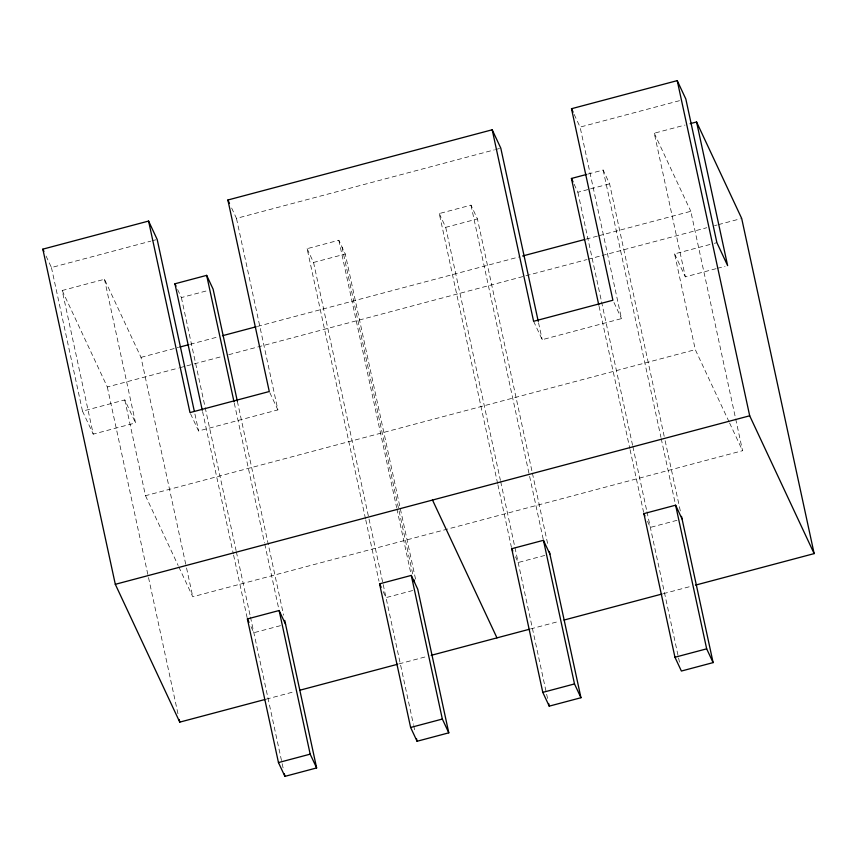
<?xml version="1.0" encoding="UTF-8"?>
<svg xmlns="http://www.w3.org/2000/svg" width="857" height="857" viewBox="0 0 857 857"><rect width="100%" height="100%" fill="white"/><g stroke="black" fill="none" stroke-linecap="round" stroke-linejoin="round"><path stroke-width="0.64" stroke-dasharray="4.29 3.21" d="M46.074 256.05L51.441 267.534L150.725 241.16M152.021 240.817L155.888 239.789M231.636 208.037L236.468 218.374L494.35 149.879M495.635 149.536L499.502 148.507M574.19 114.463L580.093 127.093L680.662 100.376M104.479 279.264L135.535 422.908L93.242 434.135L62.186 290.502L104.479 279.264L141.009 357.358L186.258 566.67M716.088 268.68L685.332 276.854L654.277 133.21L685.032 125.047M365.468 518.635L307.106 248.68L338.826 240.249L345.275 254.036L416.041 581.367M497.628 483.519L439.266 213.564L470.986 205.144L477.435 218.921L532.133 471.928M587.923 174.078L603.146 170.04L609.595 183.816L664.861 439.427M177.624 289.527L181.384 297.572L208.037 290.491M307.106 248.68L313.555 262.456L345.275 254.036M439.266 213.564L445.715 227.351L477.435 218.921M574.115 184.201L577.875 192.247L589.295 189.204M590.559 188.872L609.595 183.816M141.009 357.358L178.524 347.396M190.168 344.3L218.621 336.737M257.432 326.431L518.742 257.014M586.017 239.146L597.661 236.05M598.947 235.707L690.796 211.304L742.558 450.707L192.761 596.761L178.695 566.681M62.186 290.502L107.307 386.968L178.363 368.092M179.659 367.749L222.295 356.426M228.755 354.702L586.649 259.639M587.934 259.285L600.853 255.857M602.15 255.515L706.8 227.716M714.556 225.659L717.138 224.973M718.434 224.63L740.394 218.792M51.441 267.534L82.497 411.167L124.79 399.93L135.535 422.908M729.05 421.826L695.295 349.645L674.588 253.886L713.035 243.667M714.32 243.334L716.881 242.649M717.373 268.337L725.054 266.302M190.522 413.738L198.578 430.964L277.882 409.892L236.468 218.374M533.611 321.3L542.202 339.683L621.496 318.611L580.093 127.093M124.79 399.93L145.497 495.7L695.295 349.645M280.496 625.653L253.854 632.723L250.63 625.835M412.656 590.537L386.014 597.618L382.254 589.584M544.816 555.432L518.174 562.513L515.486 556.771M676.987 520.328L650.334 527.398L647.121 520.51M266.163 699.183L294.529 691.642M398.966 663.896L427.332 656.366M530.483 628.963L558.85 621.421M663.297 593.687L690.367 586.488M654.277 133.21L690.796 211.304M674.588 253.886L685.332 276.854M729.618 423.037L742.558 450.707M613.976 302.532L621.496 318.611M269.826 392.667L277.882 409.892M145.497 495.7L178.138 565.481M82.497 411.167L93.242 434.135M665.139 440.723L680.651 512.454M603.146 170.04L660.951 437.381M661.229 438.688L675.327 503.895M577.875 192.247L601.282 300.486M601.56 301.793L632.573 445.244M632.862 446.551L646.671 510.451M646.96 511.747L678.294 656.676M678.573 657.983L679.697 663.211M599.064 306.26L629.799 448.415M630.077 449.721L643.607 512.315M538.539 322.746L542.202 339.683M532.411 473.225L547.923 544.956M470.986 205.144L543.167 538.999M445.715 227.351L500.413 480.349M500.692 481.655L547.816 699.623M497.917 484.826L511.447 547.419M342.05 247.137L412.817 574.479M338.826 240.249L396.63 507.601M396.909 508.897L411.006 574.104M313.555 262.456L382.908 583.274M383.197 584.581L413.395 724.283M413.685 725.59L415.099 732.114M365.757 519.931L379.008 581.228M237.357 401.301L283.592 615.176M234.293 403.165L264.459 542.706M264.749 544.013L278.846 609.22M181.384 297.572L236.093 550.569M236.371 551.876L250.19 615.776M250.469 617.072L283.217 768.536M202.573 411.585L233.308 553.74M233.586 555.047L247.127 617.64M194.925 414.027L198.578 430.964M186.547 567.977L192.761 596.761M107.307 386.968L178.363 715.606"/><path stroke-width="1.29" d="M264.867 699.526L179.766 722.13L115.309 584.313L42.85 249.151L148.582 221.063L157.174 239.446L194.357 411.424M148.582 221.063L189.986 412.592L269.28 391.52L227.876 200.002L492.197 129.782L500.799 148.165L538.26 321.439M492.197 129.782L533.611 321.3L612.905 300.239L571.501 108.721L677.234 80.633L685.825 99.005L716.881 242.649L727.625 265.616L696.57 121.973L690.153 123.676M202.295 410.289L174.946 283.785L206.666 275.365L213.104 289.141L237.357 401.301M598.775 304.963L571.426 178.46L586.659 174.421M179.809 347.053L188.872 344.643M222.499 335.708L256.136 326.774M522.631 255.986L584.72 239.489M115.309 584.313L749.693 415.795L814.15 553.611L695.53 585.117M284.728 620.393L316.629 767.936L284.91 776.367L278.461 762.58L247.405 618.947L279.125 610.516L285.574 624.303M379.565 583.842L411.285 575.411L417.734 589.188L448.789 732.831L417.07 741.262L410.621 727.475L379.565 583.842L381.183 587.281M549.326 551.479L580.95 697.727L549.23 706.147L542.792 692.37L511.725 548.726L543.445 540.306L549.894 554.083M681.497 516.364L713.11 662.611L681.39 671.042L674.952 657.255L643.896 513.622L675.616 505.191L682.054 518.978M299.682 690.271L397.68 664.239M431.2 655.337L529.197 629.306M564.013 620.061L662 594.019M278.461 762.58L310.18 754.16L316.629 767.936M410.621 727.475L442.341 719.055L448.789 732.831M542.792 692.37L574.501 683.94L580.95 697.727M674.952 657.255L706.671 648.835L713.11 662.611M696.57 121.973L741.691 218.449L814.15 553.611M571.501 108.721L573.108 112.171M571.426 178.46L573.044 181.909M643.896 513.622L644.967 515.914M511.725 548.726L512.807 551.03M432.506 500.049L496.964 637.865M227.876 200.002L229.494 203.452M174.946 283.785L176.017 286.088M247.405 618.947L249.023 622.386M42.85 249.151L43.921 251.455M677.234 80.633L749.693 415.795M675.616 505.191L706.671 648.835M543.445 540.306L574.501 683.94M548.673 703.533L549.23 706.147M413.942 579.696L414.509 582.299M411.285 575.411L442.341 719.055M416.502 738.648L417.07 741.262M206.666 275.365L234.015 401.858M279.125 610.516L310.18 754.16M284.342 773.753L284.91 776.367M179.209 719.516L179.766 722.13"/></g></svg>
